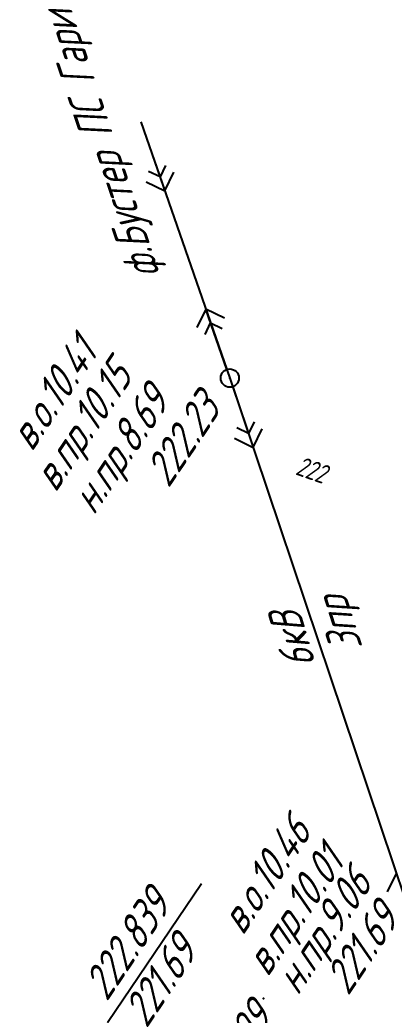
# Model space of a CAD drawing. Header units: millimetres. Extents: x -698 to 8131, y -704 to 4503.
# Drawn here: x 4615.2 to 4656.2, y 3170.8 to 3279.7 of the extents above; entities that cross this region are included whole.
import ezdxf

# ---------------------------------------------------------------- set-up
doc = ezdxf.new("R2010")
doc.units = ezdxf.units.MM
doc.linetypes.add('CONTI', pattern=[0])
for name, color, linetype in [('GOR_BDEFAULT', 212, 'CONTI'), ('NAD_MDEFAULT', 7, 'CONTI'), ('PI_OTDEFAULT', 172, 'CONTI'), ('PI_TTDEFAULT', 5, 'CONTI'), ('PLN_O', 7, 'CONTI'), ('SIT_LDEFAULT', 7, 'CONTI'), ('USLZNDEFAULT', 7, 'CONTI')]:
    doc.layers.add(name, color=color, linetype=linetype)
doc.styles.add('eskd', font='isocpeui.ttf', dxfattribs={"width": 1.2})
doc.styles.add('SHRFT', font='isocpeui.ttf', dxfattribs={"width": 3.5})

# ---------------------------------------------------------------- blocks, each defined once
blk = doc.blocks.new('BL_20')
at = {"color": 0}
blk.add_circle((0, 0), 1, dxfattribs=at)

msp = doc.modelspace()

# ---------------------------------------------------------------- linework, layer by layer
at = {"layer": 'NAD_MDEFAULT', "color": 0}
msp.add_line((4624.8, 3169.96), (4635.08, 3185.19), dxfattribs=at)
at = {"layer": 'PI_TTDEFAULT', "color": 5}
for p in [(4638.19, 3240.49, 222.23), (4641.88, 3172.61, 221.99)]:
    msp.add_point(p, dxfattribs=at)
at = {"layer": 'SIT_LDEFAULT', "color": 7}
for p, q in [((4628.45, 3268.54), (4638.19, 3240.49)), ((4628.78, 3267.6), (4631.08, 3260.98)), ((4630.55, 3262.5), (4629.27, 3263.11)), ((4631.16, 3263.76), (4630.55, 3262.5)), ((4629.04, 3261.97), (4631.08, 3260.98)), ((4631.08, 3260.98), (4632.07, 3263.02)), ((4635.57, 3248.05), (4634.58, 3246.01)), ((4637.87, 3241.43), (4635.57, 3248.05)), ((4637.6, 3247.06), (4635.57, 3248.05)), ((4635.48, 3245.27), (4636.09, 3246.53)), ((4636.09, 3246.53), (4637.37, 3245.92)), ((4638.19, 3240.49), (4658.99, 3178.69)), ((4638.51, 3239.54), (4640.74, 3232.91)), ((4640.23, 3234.42), (4638.96, 3235.05)), ((4640.86, 3235.69), (4640.23, 3234.42)), ((4640.74, 3232.91), (4641.75, 3234.93)), ((4638.72, 3233.91), (4640.74, 3232.91)), ((4656.44, 3186.27), (4655.43, 3184.25))]:
    msp.add_line(p, q, dxfattribs=at)

# ---------------------------------------------------------------- block references
at = {"layer": 'USLZNDEFAULT', "color": 7, "rotation": 56}
msp.add_blockref('BL_20', (4638.19, 3240.49), dxfattribs=at)

# ---------------------------------------------------------------- texts
at = {"layer": 'GOR_BDEFAULT', "color": 212, "style": 'SHRFT', "width": 0.75}
msp.add_text('222', height=2.126, rotation=340.8507, dxfattribs=at).set_placement((4645.29, 3229.97, 222))
at = {"layer": 'NAD_MDEFAULT', "color": 7, "style": 'eskd', "oblique": 10, "width": 0.8}
for s, rotation, p in [('в.о.10.41', 56, (4616.48, 3232.32)), ('в.пр.10.15', 56, (4619.08, 3227.86)), ('н.пр.8.69', 56, (4623.29, 3225.39)), ('3пр', 107.648, (4652.78, 3211.04)), ('6кВ', 106.648, (4647.65, 3209.16)), ('в.о.10.46', 56, (4639.6, 3179.38)), ('в.пр.10.01', 56, (4642.33, 3174.84)), ('н.пр.9.06', 56, (4645.64, 3172.82)), (' 222.839', 56, (4623.71, 3170.69)), (' 221.69', 56, (4628.06, 3167.76))]:
    msp.add_text(s, height=3.5, rotation=rotation, dxfattribs=at).set_placement(p)
at = {"layer": 'PI_OTDEFAULT', "color": 172, "style": 'eskd', "oblique": 10, "width": 0.8}
for s, p in [('222.23', (4631.46, 3228.36)), ('221.69', (4651.15, 3172.79)), ('221.99', (4637.27, 3161.93))]:
    msp.add_text(s, height=3.5, rotation=56, dxfattribs=at).set_placement(p)
at = {"layer": 'PLN_O', "style": 'eskd', "oblique": 10, "width": 0.8}
msp.add_text('ф.Бустер ПС Гари', height=3.5, rotation=108.4953, dxfattribs=at).set_placement((4630.57, 3251.84))

doc.saveas('drawing.dxf')
